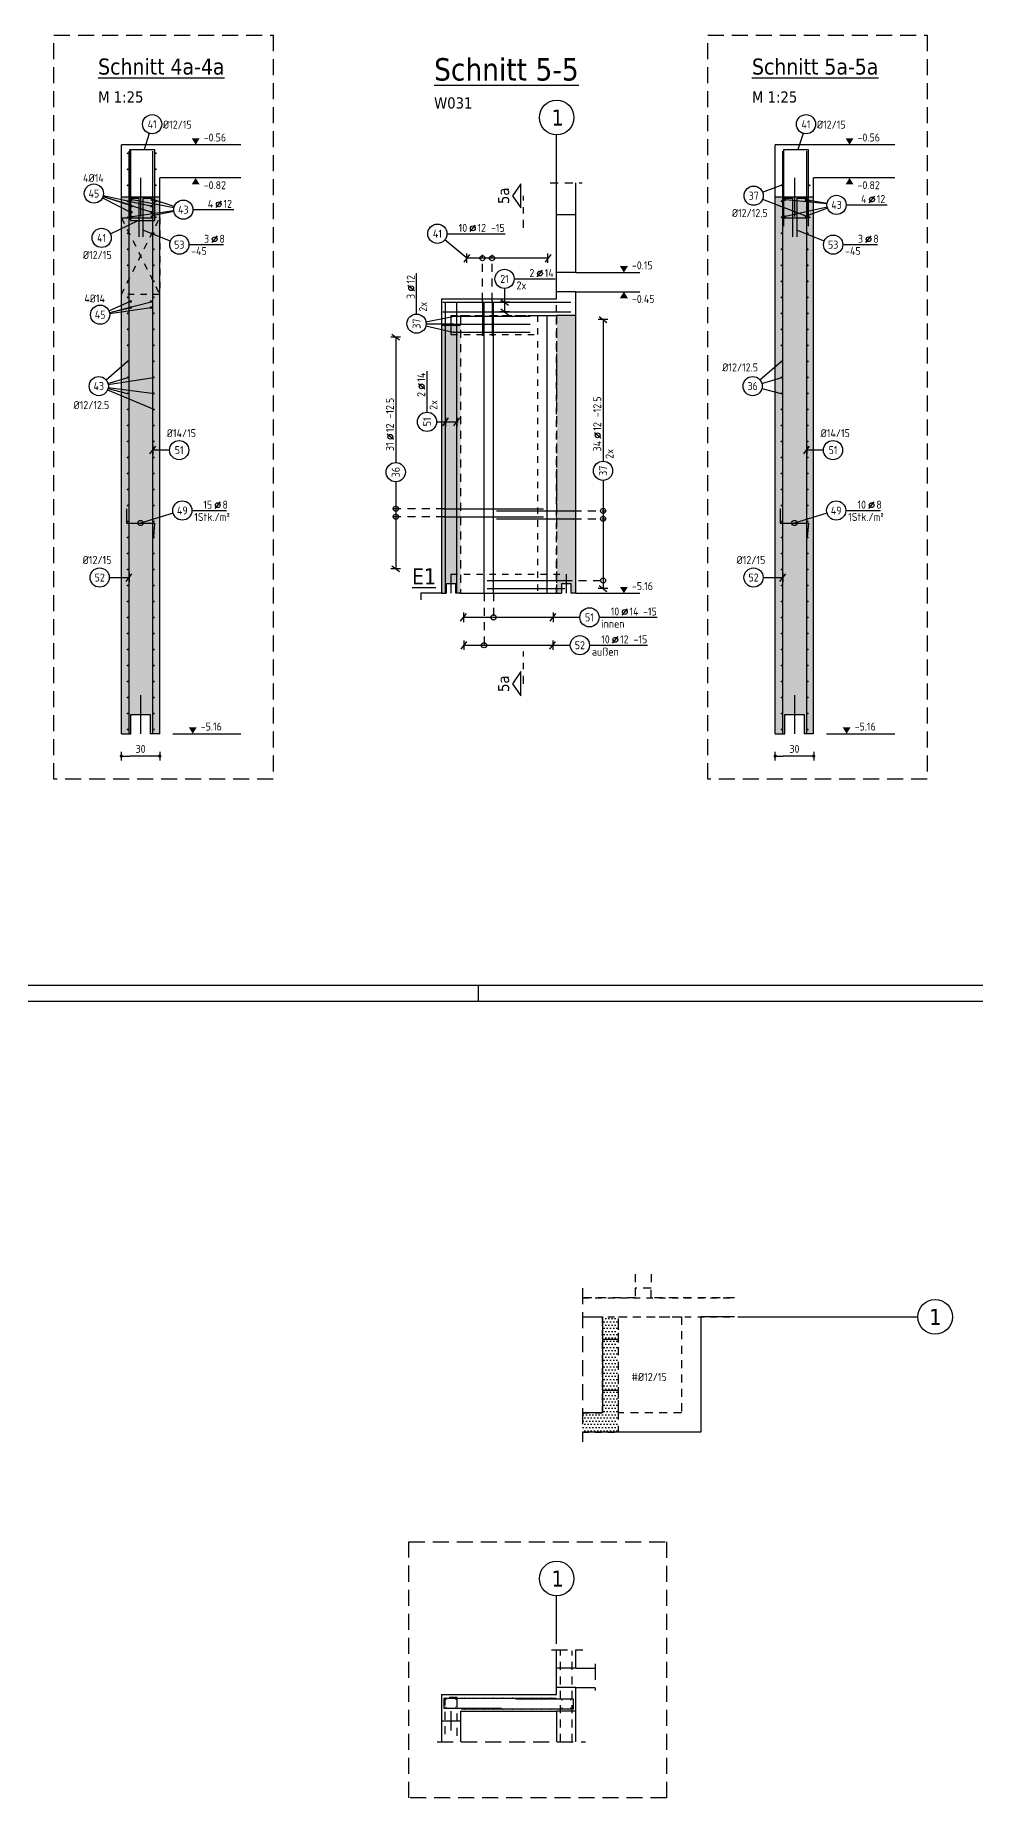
# Model space of a CAD drawing. Extents: x -30 to 112, y -12 to 52.
# Drawn here: x 14.54 to 29.22, y -12.44 to 15.09 of the extents above; entities that cross this region are included whole.
import ezdxf
from ezdxf.enums import TextEntityAlignment as Align

# ---------------------------------------------------------------- set-up
doc = ezdxf.new("R2010")
doc.units = 0
doc.header["$LTSCALE"] = 0.5
for name, pattern in [('AUSGEZOGEN', [1000.01, 1000, 0.01]), ('DASHDOTSMALL', [1.05, 0.5, -0.25, 0.05, -0.25]), ('DOT', [0.175, 0.05, -0.125]), ('GESTRICHELT', [0.75, 0.5, -0.25]), ('HIDDEN', [0.375, 0.25, -0.125]), ('HIDDEN2', [0.187, 0.125, -0.062]), ('HIDDEN4', [0.12, 0.02, -0.1]), ('PUNKT', [0.175, 0.05, -0.125]), ('STRICHLINIE', [0.75, 0.5, -0.25]), ('STRICHPUNKT2', [0.55, 0.25, -0.125, 0.05, -0.125]), ('VERDECKT', [0.375, 0.25, -0.125])]:
    doc.linetypes.add(name, pattern=pattern)
for name, color, linetype in [('ACHSEN', 7, 'Continuous'), ('AFB', 7, 'Continuous'), ('AFU', 7, 'Continuous'), ('BETON', 7, 'Continuous'), ('Brüstung 1.UG', 7, 'Continuous'), ('DETAIL', 7, 'Continuous'), ('DRUEBER', 7, 'Continuous'), ('Fugenband', 7, 'Continuous'), ('grau_mittel', 7, 'Continuous'), ('HILFE', 7, 'Continuous'), ('koten', 7, 'Continuous'), ('MASSE', 7, 'Continuous'), ('OBJEKT', 7, 'Continuous'), ('RAHMEN', 7, 'Continuous'), ('RND', 7, 'Continuous'), ('RND-1', 7, 'Continuous'), ('SCHNITTE', 7, 'Continuous'), ('SFP_Achsen', 7, 'Continuous'), ('TEXT', 7, 'Continuous'), ('VERDECKT', 7, 'Continuous'), ('WBZ', 7, 'Continuous')]:
    doc.layers.add(name, color=color, linetype=linetype)
doc.layers.add('NOPLOT', color=7, linetype='Continuous', plot=False)
doc.styles.add('helv', font='tahoma.ttf')
doc.styles.add('txt', font='isocp.shx')
doc.linetypes.add('AFU_50K', pattern='A,0.15,["/",Standard,S=0.2,R=0,X=-0.01,Y=-0.1],0.07,["/",Standard,S=0.2,R=0,X=-0.01,Y=-0.1],0.15', length=0.37)
doc.linetypes.add('AFU_50L', pattern='A,0.75,["/",Standard,S=0.2,R=0,X=-0.01,Y=-0.1],0.07,["/",Standard,S=0.2,R=0,X=-0.01,Y=-0.1],0.75', length=1.57)
doc.linetypes.add('AFU_50M', pattern='A,0.45,["/",Standard,S=0.2,R=0,X=-0.01,Y=-0.1],0.07,["/",Standard,S=0.2,R=0,X=-0.01,Y=-0.1],0.45', length=0.97)
doc.dimstyles.new('DOT_I', dxfattribs={"dimscale": 0.5, "dimtxt": 0.25, "dimasz": 0.25, "dimexe": 0.1, "dimexo": 0.3, "dimgap": 0.1, "dimtad": 1, "dimdec": 3, "dimzin": 3, "dimtxsty": 'txt', "dimblk": 'DOT', "dimblk1": 'DOT', "dimblk2": 'DOT', "dimsah": 1, "dimcen": 0.1, "dimse1": 1, "dimse2": 1, "dimazin": 0, "dimtfac": 1, "dimtdec": 4, "dimtix": 1, "dimtmove": 2, "dimatfit": 3, "dimfxl": 0, "dimtvp": 1, "dimtolj": 1, "dimtzin": 0, "dimarcsym": 0})

# ---------------------------------------------------------------- blocks, each defined once
blk = doc.blocks.new('okrd_o')
at = {"layer": 'koten', "color": 7, "linetype": 'Continuous'}
blk.add_solid([(-0.125, 0.202), (0.125, 0.202), (0, 0)], dxfattribs=at)
at = {"layer": 'koten', "style": 'txt'}
blk.add_attdef('OKRD', (0.25, 0.1), '', height=0.25, dxfattribs=at)
blk = doc.blocks.new('okrd_u')
at = {"layer": 'koten', "color": 7, "linetype": 'Continuous'}
blk.add_solid([(-0.125, -0.202), (0.125, -0.202), (0, 0)], dxfattribs=at)
at = {"layer": 'koten', "style": 'txt'}
blk.add_attdef('OKRD', (0.25, -0.35), '', height=0.25, dxfattribs=at)
blk = doc.blocks.new('lei_gre')
at = {"layer": 'RND', "color": 7, "linetype": 'Continuous'}
for p, q in [((-0.09, -0.12), (0.09, 0.12)), ((0, 0.15), (0, -0.15))]:
    blk.add_line(p, q, dxfattribs=at)
blk = doc.blocks.new('RND_LEI')
at = {"layer": 'RND', "color": 7, "linetype": 'Continuous'}
blk.add_line((1.022, 0.066), (1.19, 0.27), dxfattribs=at)
for centre, radius in [((0, 0), 0.3), ((1.106, 0.168), 0.075)]:
    blk.add_circle(centre, radius, dxfattribs=at)
at = {"layer": 'RND', "color": 7, "linetype": 'Continuous', "style": 'txt'}
blk.add_attdef('POSL', text='', height=0.25, dxfattribs=at).set_placement((0, 0), align=Align.MIDDLE)
blk.add_attdef('ANZ', text='', height=0.25, dxfattribs=at).set_placement((0.931, 0.057), align=Align.RIGHT)
for tag, p in [('DUM', (1.253, 0.057)), ('ABSTD', (1.674, 0.057)), ('POSTXT', (0.374, -0.327))]:
    blk.add_attdef(tag, p, '', height=0.25, dxfattribs=at)
blk = doc.blocks.new('DOT')
at = {"layer": 'MASSE', "color": 7, "linetype": 'Continuous'}
for p, q in [((0, 0), (-1, 0)), ((0, 0.54), (0, -0.54))]:
    blk.add_line(p, q, dxfattribs=at)
at = {"layer": 'MASSE', "color": 7, "linetype": 'Continuous', "const_width": 0.2}
blk.add_lwpolyline([(-0.1, 0, 1), (0.1, 0, 1)], format="xyb", close=True, dxfattribs=at)
blk = doc.blocks.new('*D65')
at = {"layer": 'Defpoints', "color": 0, "linetype": 'AUSGEZOGEN', "transparency": 16777216}
for p in [(15.881, 3.83), (15.881, 3.83), (16.481, 3.83)]:
    blk.add_point(p, dxfattribs=at)
at = {"layer": 'MASSE', "color": 0, "linetype": 'AUSGEZOGEN', "lineweight": -2, "transparency": 16777216}
blk.add_line((16.356, 3.83), (16.006, 3.83), dxfattribs=at)
at = {"layer": 'MASSE', "color": 0, "linetype": 'AUSGEZOGEN', "lineweight": -2, "transparency": 16777216, "xscale": 0.125, "yscale": 0.125, "zscale": 0.125, "rotation": 180}
blk.add_blockref('DOT', (15.881, 3.83), dxfattribs=at)
at = {"layer": 'MASSE', "color": 0, "linetype": 'AUSGEZOGEN', "lineweight": -2, "transparency": 16777216, "xscale": 0.125, "yscale": 0.125, "zscale": 0.125}
blk.add_blockref('DOT', (16.481, 3.83), dxfattribs=at)
at = {"layer": 'MASSE', "color": 0, "linetype": 'AUSGEZOGEN', "transparency": 16777216, "insert": (16.181, 3.943), "char_height": 0.125, "attachment_point": 5, "style": 'txt'}
blk.add_mtext('\\A1;30', dxfattribs=at)
blk = doc.blocks.new('RND_HIN')
at = {"layer": 'RND', "color": 7, "linetype": 'Continuous'}
blk.add_circle((0, 0), 0.3, dxfattribs=at)
at = {"layer": 'RND', "color": 7, "linetype": 'Continuous', "style": 'txt'}
blk.add_attdef('POSI', text='', height=0.25, dxfattribs=at).set_placement((0, 0), align=Align.MIDDLE)
blk = doc.blocks.new('*D66')
at = {"layer": 'Defpoints', "color": 0, "linetype": 'AUSGEZOGEN', "transparency": 16777216}
for p in [(26.089, 3.83), (26.089, 3.83), (26.689, 3.83)]:
    blk.add_point(p, dxfattribs=at)
at = {"layer": 'MASSE', "color": 0, "linetype": 'AUSGEZOGEN', "lineweight": -2, "transparency": 16777216}
blk.add_line((26.564, 3.83), (26.214, 3.83), dxfattribs=at)
at = {"layer": 'MASSE', "color": 0, "linetype": 'AUSGEZOGEN', "lineweight": -2, "transparency": 16777216, "xscale": 0.125, "yscale": 0.125, "zscale": 0.125, "rotation": 180}
blk.add_blockref('DOT', (26.089, 3.83), dxfattribs=at)
at = {"layer": 'MASSE', "color": 0, "linetype": 'AUSGEZOGEN', "lineweight": -2, "transparency": 16777216, "xscale": 0.125, "yscale": 0.125, "zscale": 0.125}
blk.add_blockref('DOT', (26.689, 3.83), dxfattribs=at)
at = {"layer": 'MASSE', "color": 0, "linetype": 'AUSGEZOGEN', "transparency": 16777216, "insert": (26.389, 3.943), "char_height": 0.125, "attachment_point": 5, "style": 'txt'}
blk.add_mtext('\\A1;30', dxfattribs=at)
blk = doc.blocks.new('A0-38-0')
at = {"layer": 'RAHMEN'}
blk.add_line((0, 0), (156.9, 0), dxfattribs=at)
at = {"layer": 'RAHMEN', "color": 5}
blk.add_line((2, 0.5), (156.4, 0.5), dxfattribs=at)
at = {"layer": 'RAHMEN', "color": 7}
blk.add_line((42.9, 0.5), (42.9, 0), dxfattribs=at)
blk = doc.blocks.new('SCHN-2')
at = {"layer": 'SCHNITTE', "color": 6, "linetype": 'Continuous'}
blk.add_lwpolyline([(0.378, 0.088), (0, 0.34), (-0.378, 0.088)], close=True, dxfattribs=at)
at = {"layer": 'SCHNITTE', "color": 1, "linetype": 'DASHDOTSMALL', "style": 'helv'}
blk.add_attdef('SCHN-2', text='', height=0.35, dxfattribs=at).set_placement((0, 0.45), align=Align.CENTER)

msp = doc.modelspace()

# ---------------------------------------------------------------- hatches: boundary and pattern name
at = {"layer": 'DRUEBER', "linetype": 'AUSGEZOGEN'}
h = msp.add_hatch(dxfattribs=at)
h.set_pattern_fill('DOTS', color=102, scale=0.8, double=1)
h.set_pattern_definition([(0, (-89.65802, 461.24339), (0.025, 0.05), [0, -0.05])])
h.paths.add_polyline_path([(23.07813, -6.42914), (23.07813, -6.72916), (23.64191, -6.72916), (23.64191, -4.92916), (23.39191, -4.92916), (23.39191, -6.42914)])
at = {"layer": 'grau_mittel'}
for points in [[(15.88134, 4.17937), (16.03131, 4.17937), (16.03131, 4.47937), (16.33131, 4.47937), (16.33131, 4.17937), (16.48134, 4.17937), (16.48134, 12.55937), (15.88134, 12.55937)], [(26.08879, 4.17937), (26.23876, 4.17937), (26.23876, 4.47937), (26.53876, 4.47937), (26.53876, 4.17937), (26.68879, 4.17937), (26.68879, 12.55937), (26.08879, 12.55937)], [(20.87674, 6.37266), (20.95176, 6.37266), (20.95176, 6.52266), (21.10176, 6.52266), (21.10176, 6.37266), (21.17676, 6.37266), (21.17676, 10.56266), (20.87674, 10.56266)], [(22.97674, 10.71266), (22.67674, 10.71266), (22.67674, 6.37266), (22.75174, 6.37266), (22.75174, 6.52266), (22.90174, 6.52266), (22.90174, 6.37266), (22.97674, 6.37266)]]:
    msp.add_hatch(color=61, dxfattribs=at).paths.add_polyline_path(points)

# ---------------------------------------------------------------- linework, layer by layer
at = {"layer": 'ACHSEN', "color": 140, "linetype": 'AUSGEZOGEN'}
for p, q in [((22.67674, 12.78266), (22.67674, 13.53266)), ((25.50288, -4.92916), (28.31373, -4.92916)), ((22.67674, -10.03735), (22.67674, -9.28735))]:
    msp.add_line(p, q, dxfattribs=at)
at = {"layer": 'AFB', "color": 1, "linetype": 'AUSGEZOGEN'}
for p, q in [((16.18134, 12.85937), (16.18134, 12.25937)), ((26.38879, 12.85937), (26.38879, 12.25937)), ((21.02674, 10.71266), (21.02674, 10.41266)), ((21.02674, -11.08702), (21.02674, -11.38702))]:
    msp.add_line(p, q, dxfattribs=at)
at = {"layer": 'AFU', "color": 8, "linetype": 'AFU_50M'}
for p, q in [((16.48134, 12.55937), (15.88134, 12.55937)), ((26.68879, 12.55937), (26.08879, 12.55937)), ((20.87674, 10.56266), (21.17674, 10.56266)), ((20.87674, -11.23702), (21.17674, -11.23702))]:
    msp.add_line(p, q, dxfattribs=at)
at = {"layer": 'AFU', "color": 8, "linetype": 'AFU_50K'}
for p, q in [((22.97674, 11.38266), (22.67674, 11.38266)), ((22.97674, 11.08266), (22.67674, 11.08266)), ((22.97674, 10.71266), (22.67674, 10.71266)), ((22.97674, -10.41702), (22.67674, -10.41702)), ((22.97674, -10.71702), (22.67674, -10.71702)), ((22.97674, -11.08702), (22.67674, -11.08702))]:
    msp.add_line(p, q, dxfattribs=at)
at = {"layer": 'AFU', "color": 8, "linetype": 'AFU_50L'}
for p, q in [((22.52674, 6.37266), (22.52674, 10.71266)), ((21.17676, 6.37266), (22.67674, 6.37266))]:
    msp.add_line(p, q, dxfattribs=at)
at = {"layer": 'AFU', "color": 1, "linetype": 'AUSGEZOGEN'}
for p, q in [((21.02676, 6.67266), (21.02676, 6.37266)), ((22.82674, 6.67266), (22.82674, 6.37266)), ((16.18131, 4.77937), (16.18131, 4.17937)), ((26.38876, 4.77937), (26.38876, 4.17937))]:
    msp.add_line(p, q, dxfattribs=at)
at = {"layer": 'AFU', "color": 8, "linetype": 'AUSGEZOGEN'}
for p, q in [((20.87676, 6.37266), (20.95176, 6.37266)), ((21.10176, 6.52266), (20.95176, 6.52266)), ((20.95176, 6.52266), (20.95176, 6.37266)), ((21.10176, 6.37266), (21.10176, 6.52266)), ((21.17676, 6.37266), (21.10176, 6.37266)), ((22.67674, 6.37266), (22.75174, 6.37266)), ((22.90174, 6.52266), (22.75174, 6.52266)), ((22.75174, 6.52266), (22.75174, 6.37266)), ((22.90174, 6.37266), (22.90174, 6.52266)), ((22.97674, 6.37266), (22.90174, 6.37266)), ((16.03131, 4.47937), (16.33131, 4.47937)), ((16.03131, 4.17937), (16.03131, 4.47937)), ((16.33131, 4.47937), (16.33131, 4.17937)), ((26.23876, 4.47937), (26.53876, 4.47937)), ((26.23876, 4.17937), (26.23876, 4.47937)), ((26.53876, 4.47937), (26.53876, 4.17937)), ((15.88131, 4.17937), (16.03131, 4.17937)), ((16.48131, 4.17937), (16.33131, 4.17937)), ((26.08876, 4.17937), (26.23876, 4.17937)), ((26.68876, 4.17937), (26.53876, 4.17937))]:
    msp.add_line(p, q, dxfattribs=at)
at = {"layer": 'BETON', "color": 6, "linetype": 'AUSGEZOGEN'}
for p, q in [((17.74795, 13.37937), (15.88134, 13.37937)), ((15.88134, 4.17937), (15.88134, 13.37937)), ((27.9554, 13.37937), (26.08879, 13.37937)), ((26.08879, 4.17937), (26.08879, 13.37937)), ((17.74795, 12.85937), (16.48134, 12.85937)), ((16.48134, 4.17937), (16.48134, 12.85937)), ((27.9554, 12.85937), (26.68879, 12.85937)), ((26.68879, 4.17937), (26.68879, 12.85937)), ((22.67674, 10.97266), (22.67674, 12.28266)), ((22.97674, 12.28266), (22.67674, 12.28266)), ((22.97674, 11.38266), (22.97674, 12.28266)), ((22.97674, 11.38266), (23.97674, 11.38266)), ((22.97674, 6.37266), (22.97674, 11.08266)), ((22.97674, 11.08266), (23.97674, 11.08266)), ((20.87674, 10.97266), (20.87674, 6.37266)), ((20.87674, 10.97266), (22.67674, 10.97266)), ((20.87674, 6.37266), (20.55674, 6.37266)), ((20.55674, 6.37266), (20.55674, 6.27266)), ((22.97674, 6.37266), (23.97674, 6.37266)), ((23.39189, -5.27916), (23.39189, -6.07916)), ((22.67674, -10.82702), (22.67674, -10.12839)), ((22.97674, -10.41702), (22.97674, -10.12839)), ((22.97674, -10.41702), (23.28035, -10.41702)), ((22.97674, -11.56833), (22.97674, -10.71702)), ((22.97674, -10.71702), (23.28035, -10.71702)), ((20.87674, -10.82702), (20.87674, -11.56833)), ((20.87674, -10.82702), (22.67674, -10.82702)), ((21.17676, -11.08702), (21.17676, -11.56833)), ((21.17676, -11.08702), (22.67674, -11.08702)), ((22.67674, -11.08702), (22.67674, -11.56833))]:
    msp.add_line(p, q, dxfattribs=at)
at = {"layer": 'BETON', "color": 6, "linetype": 'AUSGEZOGEN', "lineweight": -2}
for p, q in [((23.07813, -4.92916), (23.39189, -4.92916)), ((23.39189, -4.92916), (23.39189, -5.27916)), ((25.4541, -4.92916), (24.92689, -4.92916)), ((24.92689, -4.92916), (24.92689, -6.72916)), ((23.39189, -6.07916), (23.39189, -6.42914)), ((23.39189, -6.42914), (23.07813, -6.42914)), ((24.92689, -6.72916), (23.07813, -6.72916))]:
    msp.add_line(p, q, dxfattribs=at)
at = {"layer": 'Brüstung 1.UG', "color": 102, "linetype": 'DOT'}
for p, q in [((23.07813, -4.62916), (25.4541, -4.62916)), ((23.07813, -4.92916), (25.4541, -4.92916))]:
    msp.add_line(p, q, dxfattribs=at)
at = {"layer": 'DETAIL', "color": 102, "linetype": 'STRICHLINIE'}
for points in [[(14.8295, 3.46761), (14.8295, 15.0889), (18.25199, 15.0889), (18.25199, 3.46761)], [(25.03695, 3.46761), (25.03695, 15.0889), (28.45944, 15.0889), (28.45944, 3.46761)], [(20.36865, -12.43958), (20.36865, -8.44025), (24.39081, -8.44025), (24.39081, -12.43958)]]:
    msp.add_lwpolyline(points, close=True, dxfattribs=at)
at = {"layer": 'DRUEBER', "color": 7, "linetype": 'PUNKT'}
msp.add_line((22.67674, 6.37266), (22.67674, 11.47766), dxfattribs=at)
at = {"layer": 'DRUEBER', "color": 102, "linetype": 'PUNKT'}
for p, q in [((23.39189, -6.42914), (23.39189, -4.92916)), ((23.64189, -6.72916), (23.64189, -4.92916)), ((23.07813, -6.42914), (23.39189, -6.42914)), ((23.07813, -6.72916), (23.64189, -6.72916))]:
    msp.add_line(p, q, dxfattribs=at)
at = {"layer": 'Fugenband', "color": 102, "linetype": 'HIDDEN4'}
for p, q in [((21.02674, 10.71266), (22.67674, 10.71266)), ((22.37674, 10.71266), (22.37674, 6.37266)), ((22.67674, 10.71266), (22.67674, 6.37266)), ((21.02674, 10.41266), (22.37674, 10.41266)), ((21.02676, 6.67266), (22.82674, 6.67266))]:
    msp.add_line(p, q, dxfattribs=at)
at = {"layer": 'HILFE', "color": 102, "linetype": 'HIDDEN'}
msp.add_line((22.57674, 12.78266), (23.07674, 12.78266), dxfattribs=at)
at = {"layer": 'HILFE', "color": 102, "linetype": 'AUSGEZOGEN'}
for p, q in [((16.68266, 4.17937), (17.74795, 4.17937)), ((26.89011, 4.17937), (27.9554, 4.17937))]:
    msp.add_line(p, q, dxfattribs=at)
at = {"layer": 'HILFE', "color": 102, "linetype": 'GESTRICHELT'}
for p, q in [((23.07813, -4.48151), (23.07813, -6.87942)), ((22.59818, -10.12839), (23.0856, -10.12839)), ((23.28035, -10.34972), (23.28035, -10.76538)), ((20.81057, -11.56833), (23.12457, -11.56833))]:
    msp.add_line(p, q, dxfattribs=at)
at = {"layer": 'NOPLOT', "color": 191, "linetype": 'Continuous', "lineweight": -2}
for p, q in [((23.39189, -5.27916), (23.64189, -5.27916)), ((23.64189, -6.07916), (23.39189, -6.07916))]:
    msp.add_line(p, q, dxfattribs=at)
at = {"layer": 'OBJEKT', "color": 7, "linetype": 'AUSGEZOGEN'}
for p, q in [((22.67674, 12.28266), (22.67674, 12.78266)), ((22.97674, 12.28266), (22.97674, 12.78266))]:
    msp.add_line(p, q, dxfattribs=at)
at = {"layer": 'RND', "color": 102, "linetype": 'AUSGEZOGEN'}
for p, q in [((16.31577, 13.5562), (16.23579, 13.30672)), ((26.52322, 13.5562), (26.44323, 13.30672)), ((25.89215, 12.63603), (26.17967, 12.7452)), ((15.58661, 12.54877), (16.04617, 12.3173)), ((15.5954, 12.57018), (16.34185, 12.32933)), ((15.59593, 12.57188), (16.03814, 12.43497)), ((15.59928, 12.58464), (16.36192, 12.42026)), ((16.70132, 12.39313), (16.04994, 12.51889)), ((16.70611, 12.41156), (16.37271, 12.52122)), ((25.8917, 12.52838), (26.61924, 12.2452)), ((26.89991, 12.40624), (26.25027, 12.25957)), ((26.89693, 12.45379), (26.25271, 12.51639)), ((26.89805, 12.46254), (26.55504, 12.51639)), ((15.70957, 11.98784), (16.14551, 12.19332)), ((16.70005, 12.34387), (16.0476, 12.2524)), ((16.70159, 12.33492), (16.36336, 12.26642)), ((26.90536, 12.38774), (26.55504, 12.25957)), ((16.6462, 11.87361), (16.21872, 12.04203)), ((26.85364, 11.87361), (26.42617, 12.04203)), ((21.86309, 11.13332), (21.86309, 10.75444)), ((15.68673, 10.7852), (16.02241, 10.9351)), ((15.69524, 10.76062), (16.34639, 10.92438)), ((15.69601, 10.7574), (16.03314, 10.83432)), ((15.69835, 10.7446), (16.34639, 10.83432)), ((20.63566, 10.55019), (21.05858, 10.45157)), ((20.63677, 10.61318), (21.05621, 10.69562)), ((20.63958, 10.58303), (21.07043, 10.57952)), ((15.64192, 9.70717), (15.97223, 9.9952)), ((25.84937, 9.70717), (26.17967, 9.9952)), ((15.67259, 9.65152), (15.98623, 9.7452)), ((15.67698, 9.63228), (16.3828, 9.7452)), ((25.88004, 9.65152), (26.19367, 9.7452)), ((15.66723, 9.55066), (16.3968, 9.2452)), ((15.67419, 9.57142), (15.97223, 9.4952)), ((15.6776, 9.58916), (16.3968, 9.4952)), ((25.88164, 9.57142), (26.17967, 9.4952)), ((20.803, 9.05088), (21.13672, 9.05088)), ((16.63372, 8.60937), (16.37287, 8.60937)), ((26.84117, 8.60937), (26.58032, 8.60937)), ((16.68937, 7.6229), (16.17989, 7.47069)), ((26.89682, 7.6229), (26.38734, 7.47069)), ((15.69315, 6.61922), (16.00059, 6.61922)), ((25.9006, 6.61922), (26.20804, 6.61922))]:
    msp.add_line(p, q, dxfattribs=at)
at = {"layer": 'RND', "color": 7, "linetype": 'AUSGEZOGEN'}
for p, q in [((27.19623, 12.43928), (27.83623, 12.43928)), ((16.9986, 12.36469), (17.6386, 12.36469)), ((21.27247, 11.60699), (20.92977, 11.89271)), ((20.96456, 11.98876), (21.87081, 11.98876)), ((16.93575, 11.81863), (17.47575, 11.81863)), ((22.54059, 11.60699), (21.27247, 11.60699)), ((27.1432, 11.81863), (27.6832, 11.81863)), ((20.48958, 10.73425), (20.48958, 11.37425)), ((22.01309, 11.28332), (22.65309, 11.28332)), ((23.40078, 10.64945), (23.40078, 8.43657)), ((20.16447, 10.37486), (20.16447, 8.41488)), ((20.653, 9.20088), (20.653, 9.84088)), ((20.16447, 8.11488), (20.16447, 6.75603)), ((23.40078, 8.13657), (23.40078, 6.4475)), ((16.98309, 7.66584), (17.52309, 7.66584)), ((27.19054, 7.66584), (27.73054, 7.66584)), ((21.22274, 5.9974), (22.61991, 5.9974)), ((22.61991, 5.9974), (23.03816, 5.9974)), ((23.33816, 5.9974), (24.24441, 5.9974)), ((21.22933, 5.56222), (22.61494, 5.56222)), ((22.61494, 5.56222), (22.88956, 5.56222)), ((23.18956, 5.56222), (24.09581, 5.56222))]:
    msp.add_line(p, q, dxfattribs=at)
at = {"layer": 'RND', "color": 102, "linetype": 'VERDECKT'}
for p, q in [((21.5176, 10.94204), (21.5176, 11.65699)), ((21.6676, 10.94204), (21.6676, 11.65699)), ((20.92171, 7.69393), (20.11447, 7.69393)), ((20.92171, 7.56893), (20.11447, 7.56893)), ((22.93691, 7.66057), (23.45078, 7.66057)), ((22.93691, 7.53557), (23.45078, 7.53557)), ((21.5425, 6.37266), (21.5425, 5.51222)), ((21.6925, 6.37266), (21.6925, 5.9474)), ((22.79422, 6.5725), (23.45078, 6.5725))]:
    msp.add_line(p, q, dxfattribs=at)
at = {"layer": 'RND', "color": 7, "linetype": 'AUSGEZOGEN'}
for points, const_width in [([(15.97223, 13.2452, 1), (15.98623, 13.2452, 1)], 0.014), ([(16.41179, 13.2452, 1), (16.42579, 13.2452, 1)], 0.014), ([(15.97223, 12.9952, 1), (15.98623, 12.9952, 1)], 0.014), ([(16.41179, 12.9952, 1), (16.42579, 12.9952, 1)], 0.014), ([(15.97223, 12.7452, 1), (15.98623, 12.7452, 1)], 0.014), ([(16.41179, 12.7452, 1), (16.42579, 12.7452, 1)], 0.014), ([(26.17967, 12.7452, 1), (26.19367, 12.7452, 1)], 0.014), ([(26.61924, 12.7452, 1), (26.63324, 12.7452, 1)], 0.014), ([(15.97223, 12.4952, 1), (15.98623, 12.4952, 1)], 0.014), ([(16.02927, 12.42019, 1), (16.04927, 12.42019, 1)], 0.02), ([(16.02926, 12.51639, 1), (16.04526, 12.51639, 1)], 0.016), ([(16.33953, 12.42019, 1), (16.35953, 12.42019, 1)], 0.02), ([(16.34759, 12.51639, 1), (16.36359, 12.51639, 1)], 0.016), ([(16.41179, 12.4952, 1), (16.42579, 12.4952, 1)], 0.014), ([(26.17967, 12.4952, 1), (26.19367, 12.4952, 1)], 0.014), ([(26.23671, 12.51639, 1), (26.25271, 12.51639, 1)], 0.016), ([(26.55504, 12.51639, 1), (26.57104, 12.51639, 1)], 0.016), ([(26.61924, 12.4952, 1), (26.63324, 12.4952, 1)], 0.014), ([(15.97223, 12.2452, 1), (15.98623, 12.2452, 1)], 0.014), ([(16.02682, 12.25957, 1), (16.04282, 12.25957, 1)], 0.016), ([(16.02927, 12.32503, 1), (16.04927, 12.32503, 1)], 0.02), ([(16.33953, 12.32503, 1), (16.35953, 12.32503, 1)], 0.02), ([(16.34759, 12.25957, 1), (16.36359, 12.25957, 1)], 0.016), ([(16.41179, 12.2452, 1), (16.42579, 12.2452, 1)], 0.014), ([(26.17967, 12.2452, 1), (26.19367, 12.2452, 1)], 0.014), ([(26.23427, 12.25957, 1), (26.25027, 12.25957, 1)], 0.016), ([(26.55504, 12.25957, 1), (26.57104, 12.25957, 1)], 0.016), ([(26.61924, 12.2452, 1), (26.63324, 12.2452, 1)], 0.014), ([(15.97223, 11.9952, 1), (15.98623, 11.9952, 1)], 0.014), ([(16.3828, 11.9952, 1), (16.3968, 11.9952, 1)], 0.014), ([(26.17967, 11.9952, 1), (26.19367, 11.9952, 1)], 0.014), ([(26.59025, 11.9952, 1), (26.60425, 11.9952, 1)], 0.014), ([(15.97223, 11.7452, 1), (15.98623, 11.7452, 1)], 0.014), ([(16.3828, 11.7452, 1), (16.3968, 11.7452, 1)], 0.014), ([(26.17967, 11.7452, 1), (26.19367, 11.7452, 1)], 0.014), ([(26.59025, 11.7452, 1), (26.60425, 11.7452, 1)], 0.014), ([(15.97223, 11.4952, 1), (15.98623, 11.4952, 1)], 0.014), ([(16.3828, 11.4952, 1), (16.3968, 11.4952, 1)], 0.014), ([(26.17967, 11.4952, 1), (26.19367, 11.4952, 1)], 0.014), ([(26.59025, 11.4952, 1), (26.60425, 11.4952, 1)], 0.014), ([(15.97223, 11.2452, 1), (15.98623, 11.2452, 1)], 0.014), ([(16.3828, 11.2452, 1), (16.3968, 11.2452, 1)], 0.014), ([(26.17967, 11.2452, 1), (26.19367, 11.2452, 1)], 0.014), ([(26.59025, 11.2452, 1), (26.60425, 11.2452, 1)], 0.014), ([(15.97223, 10.9952, 1), (15.98623, 10.9952, 1)], 0.014), ([(15.97223, 10.7452, 1), (15.98623, 10.7452, 1)], 0.014), ([(16.01773, 10.93068, 1), (16.03773, 10.93068, 1)], 0.02), ([(16.01773, 10.83552, 1), (16.03773, 10.83552, 1)], 0.02), ([(16.33337, 10.93068, 1), (16.35337, 10.93068, 1)], 0.02), ([(16.33337, 10.83552, 1), (16.35337, 10.83552, 1)], 0.02), ([(16.3828, 10.9952, 1), (16.3968, 10.9952, 1)], 0.014), ([(16.3828, 10.7452, 1), (16.3968, 10.7452, 1)], 0.014), ([(21.51135, 10.94204, 1), (21.52385, 10.94204, 1)], 0.0125), ([(21.66135, 10.94204, 1), (21.67385, 10.94204, 1)], 0.0125), ([(26.17967, 10.9952, 1), (26.19367, 10.9952, 1)], 0.014), ([(26.17967, 10.7452, 1), (26.19367, 10.7452, 1)], 0.014), ([(26.59025, 10.9952, 1), (26.60425, 10.9952, 1)], 0.014), ([(26.59025, 10.7452, 1), (26.60425, 10.7452, 1)], 0.014), ([(15.97223, 10.4952, 1), (15.98623, 10.4952, 1)], 0.014), ([(16.3828, 10.4952, 1), (16.3968, 10.4952, 1)], 0.014), ([(21.05744, 10.7, 1), (21.06994, 10.7, 1)], 0.0125), ([(21.05744, 10.575, 1), (21.06994, 10.575, 1)], 0.0125), ([(21.05744, 10.45, 1), (21.06994, 10.45, 1)], 0.0125), ([(26.17967, 10.4952, 1), (26.19367, 10.4952, 1)], 0.014), ([(26.59025, 10.4952, 1), (26.60425, 10.4952, 1)], 0.014), ([(15.97223, 10.2452, 1), (15.98623, 10.2452, 1)], 0.014), ([(16.3828, 10.2452, 1), (16.3968, 10.2452, 1)], 0.014), ([(26.17967, 10.2452, 1), (26.19367, 10.2452, 1)], 0.014), ([(26.59025, 10.2452, 1), (26.60425, 10.2452, 1)], 0.014), ([(15.97223, 9.9952, 1), (15.98623, 9.9952, 1)], 0.014), ([(16.3828, 9.9952, 1), (16.3968, 9.9952, 1)], 0.014), ([(26.17967, 9.9952, 1), (26.19367, 9.9952, 1)], 0.014), ([(26.59025, 9.9952, 1), (26.60425, 9.9952, 1)], 0.014), ([(15.97223, 9.7452, 1), (15.98623, 9.7452, 1)], 0.014), ([(16.3828, 9.7452, 1), (16.3968, 9.7452, 1)], 0.014), ([(26.17967, 9.7452, 1), (26.19367, 9.7452, 1)], 0.014), ([(26.59025, 9.7452, 1), (26.60425, 9.7452, 1)], 0.014), ([(15.97223, 9.4952, 1), (15.98623, 9.4952, 1)], 0.014), ([(16.3828, 9.4952, 1), (16.3968, 9.4952, 1)], 0.014), ([(26.17967, 9.4952, 1), (26.19367, 9.4952, 1)], 0.014), ([(26.59025, 9.4952, 1), (26.60425, 9.4952, 1)], 0.014), ([(15.97223, 9.2452, 1), (15.98623, 9.2452, 1)], 0.014), ([(16.3828, 9.2452, 1), (16.3968, 9.2452, 1)], 0.014), ([(26.17967, 9.2452, 1), (26.19367, 9.2452, 1)], 0.014), ([(26.59025, 9.2452, 1), (26.60425, 9.2452, 1)], 0.014), ([(15.97223, 8.9952, 1), (15.98623, 8.9952, 1)], 0.014), ([(16.3828, 8.9952, 1), (16.3968, 8.9952, 1)], 0.014), ([(26.17967, 8.9952, 1), (26.19367, 8.9952, 1)], 0.014), ([(26.59025, 8.9952, 1), (26.60425, 8.9952, 1)], 0.014), ([(15.97223, 8.7452, 1), (15.98623, 8.7452, 1)], 0.014), ([(16.3828, 8.7452, 1), (16.3968, 8.7452, 1)], 0.014), ([(26.17967, 8.7452, 1), (26.19367, 8.7452, 1)], 0.014), ([(26.59025, 8.7452, 1), (26.60425, 8.7452, 1)], 0.014), ([(15.97223, 8.4952, 1), (15.98623, 8.4952, 1)], 0.014), ([(15.97223, 8.2452, 1), (15.98623, 8.2452, 1)], 0.014), ([(16.3828, 8.4952, 1), (16.3968, 8.4952, 1)], 0.014), ([(16.3828, 8.2452, 1), (16.3968, 8.2452, 1)], 0.014), ([(26.17967, 8.4952, 1), (26.19367, 8.4952, 1)], 0.014), ([(26.17967, 8.2452, 1), (26.19367, 8.2452, 1)], 0.014), ([(26.59025, 8.4952, 1), (26.60425, 8.4952, 1)], 0.014), ([(26.59025, 8.2452, 1), (26.60425, 8.2452, 1)], 0.014), ([(15.97223, 7.9952, 1), (15.98623, 7.9952, 1)], 0.014), ([(16.3828, 7.9952, 1), (16.3968, 7.9952, 1)], 0.014), ([(26.17967, 7.9952, 1), (26.19367, 7.9952, 1)], 0.014), ([(26.59025, 7.9952, 1), (26.60425, 7.9952, 1)], 0.014), ([(15.97223, 7.7452, 1), (15.98623, 7.7452, 1)], 0.014), ([(16.3828, 7.7452, 1), (16.3968, 7.7452, 1)], 0.014), ([(26.17967, 7.7452, 1), (26.19367, 7.7452, 1)], 0.014), ([(26.59025, 7.7452, 1), (26.60425, 7.7452, 1)], 0.014), ([(15.97223, 7.4952, 1), (15.98623, 7.4952, 1)], 0.014), ([(16.3828, 7.4952, 1), (16.3968, 7.4952, 1)], 0.014), ([(20.91546, 7.69393, 1), (20.92796, 7.69393, 1)], 0.0125), ([(20.91546, 7.56893, 1), (20.92796, 7.56893, 1)], 0.0125), ([(22.93066, 7.66057, 1), (22.94316, 7.66057, 1)], 0.0125), ([(22.93066, 7.53557, 1), (22.94316, 7.53557, 1)], 0.0125), ([(26.17967, 7.4952, 1), (26.19367, 7.4952, 1)], 0.014), ([(26.59025, 7.4952, 1), (26.60425, 7.4952, 1)], 0.014), ([(15.97223, 7.2452, 1), (15.98623, 7.2452, 1)], 0.014), ([(16.3828, 7.2452, 1), (16.3968, 7.2452, 1)], 0.014), ([(26.17967, 7.2452, 1), (26.19367, 7.2452, 1)], 0.014), ([(26.59025, 7.2452, 1), (26.60425, 7.2452, 1)], 0.014), ([(15.97223, 6.9952, 1), (15.98623, 6.9952, 1)], 0.014), ([(16.3828, 6.9952, 1), (16.3968, 6.9952, 1)], 0.014), ([(26.17967, 6.9952, 1), (26.19367, 6.9952, 1)], 0.014), ([(26.59025, 6.9952, 1), (26.60425, 6.9952, 1)], 0.014), ([(15.97223, 6.7452, 1), (15.98623, 6.7452, 1)], 0.014), ([(16.3828, 6.7452, 1), (16.3968, 6.7452, 1)], 0.014), ([(26.17967, 6.7452, 1), (26.19367, 6.7452, 1)], 0.014), ([(26.59025, 6.7452, 1), (26.60425, 6.7452, 1)], 0.014), ([(15.97223, 6.4952, 1), (15.98623, 6.4952, 1)], 0.014), ([(16.3828, 6.4952, 1), (16.3968, 6.4952, 1)], 0.014), ([(22.78797, 6.5725, 1), (22.80047, 6.5725, 1)], 0.0125), ([(22.78797, 6.4475, 1), (22.80047, 6.4475, 1)], 0.0125), ([(26.17967, 6.4952, 1), (26.19367, 6.4952, 1)], 0.014), ([(26.59025, 6.4952, 1), (26.60425, 6.4952, 1)], 0.014), ([(15.97223, 6.2452, 1), (15.98623, 6.2452, 1)], 0.014), ([(16.3828, 6.2452, 1), (16.3968, 6.2452, 1)], 0.014), ([(26.17967, 6.2452, 1), (26.19367, 6.2452, 1)], 0.014), ([(26.59025, 6.2452, 1), (26.60425, 6.2452, 1)], 0.014), ([(15.97223, 5.9952, 1), (15.98623, 5.9952, 1)], 0.014), ([(16.3828, 5.9952, 1), (16.3968, 5.9952, 1)], 0.014), ([(26.17967, 5.9952, 1), (26.19367, 5.9952, 1)], 0.014), ([(26.59025, 5.9952, 1), (26.60425, 5.9952, 1)], 0.014), ([(15.97223, 5.7452, 1), (15.98623, 5.7452, 1)], 0.014), ([(15.97223, 5.4952, 1), (15.98623, 5.4952, 1)], 0.014), ([(16.3828, 5.7452, 1), (16.3968, 5.7452, 1)], 0.014), ([(16.3828, 5.4952, 1), (16.3968, 5.4952, 1)], 0.014), ([(26.17967, 5.7452, 1), (26.19367, 5.7452, 1)], 0.014), ([(26.17967, 5.4952, 1), (26.19367, 5.4952, 1)], 0.014), ([(26.59025, 5.7452, 1), (26.60425, 5.7452, 1)], 0.014), ([(26.59025, 5.4952, 1), (26.60425, 5.4952, 1)], 0.014), ([(15.97223, 5.2452, 1), (15.98623, 5.2452, 1)], 0.014), ([(16.3828, 5.2452, 1), (16.3968, 5.2452, 1)], 0.014), ([(26.17967, 5.2452, 1), (26.19367, 5.2452, 1)], 0.014), ([(26.59025, 5.2452, 1), (26.60425, 5.2452, 1)], 0.014), ([(15.97223, 4.9952, 1), (15.98623, 4.9952, 1)], 0.014), ([(16.3828, 4.9952, 1), (16.3968, 4.9952, 1)], 0.014), ([(26.17967, 4.9952, 1), (26.19367, 4.9952, 1)], 0.014), ([(26.59025, 4.9952, 1), (26.60425, 4.9952, 1)], 0.014), ([(15.97223, 4.7452, 1), (15.98623, 4.7452, 1)], 0.014), ([(16.3828, 4.7452, 1), (16.3968, 4.7452, 1)], 0.014), ([(26.17967, 4.7452, 1), (26.19367, 4.7452, 1)], 0.014), ([(26.59025, 4.7452, 1), (26.60425, 4.7452, 1)], 0.014), ([(15.97223, 4.4952, 1), (15.98623, 4.4952, 1)], 0.014), ([(16.3828, 4.4952, 1), (16.3968, 4.4952, 1)], 0.014), ([(26.17967, 4.4952, 1), (26.19367, 4.4952, 1)], 0.014), ([(26.59025, 4.4952, 1), (26.60425, 4.4952, 1)], 0.014), ([(15.97223, 4.2452, 1), (15.98623, 4.2452, 1)], 0.014), ([(16.3828, 4.2452, 1), (16.3968, 4.2452, 1)], 0.014), ([(26.17967, 4.2452, 1), (26.19367, 4.2452, 1)], 0.014), ([(26.59025, 4.2452, 1), (26.60425, 4.2452, 1)], 0.014), ([(20.94389, -10.90229, 1), (20.95389, -10.90229, 1)], 0.01), ([(21.09742, -10.90229, 1), (21.10742, -10.90229, 1)], 0.01), ([(21.23289, -10.87687, 1), (21.23989, -10.87687, 1)], 0.007), ([(21.38289, -10.87687, 1), (21.38989, -10.87687, 1)], 0.007), ([(21.53289, -10.87687, 1), (21.53989, -10.87687, 1)], 0.007), ([(21.68289, -10.87687, 1), (21.68989, -10.87687, 1)], 0.007), ([(21.83289, -10.87687, 1), (21.83989, -10.87687, 1)], 0.007), ([(21.98289, -10.87687, 1), (21.98989, -10.87687, 1)], 0.007), ([(22.13289, -10.87687, 1), (22.13989, -10.87687, 1)], 0.007), ([(22.28289, -10.87687, 1), (22.28989, -10.87687, 1)], 0.007), ([(22.43289, -10.87687, 1), (22.43989, -10.87687, 1)], 0.007), ([(22.58289, -10.87687, 1), (22.58989, -10.87687, 1)], 0.007), ([(22.75417, -10.91429, 1), (22.76417, -10.91429, 1)], 0.01), ([(22.89319, -10.91429, 1), (22.90319, -10.91429, 1)], 0.01), ([(20.94389, -11.02583, 1), (20.95389, -11.02583, 1)], 0.01), ([(21.09742, -11.02583, 1), (21.10742, -11.02583, 1)], 0.01), ([(21.23289, -11.06209, 1), (21.23989, -11.06209, 1)], 0.007), ([(21.38289, -11.06209, 1), (21.38989, -11.06209, 1)], 0.007), ([(21.53289, -11.06209, 1), (21.53989, -11.06209, 1)], 0.007), ([(21.68289, -11.06209, 1), (21.68989, -11.06209, 1)], 0.007), ([(21.83289, -11.06209, 1), (21.83989, -11.06209, 1)], 0.007), ([(21.98289, -11.06209, 1), (21.98989, -11.06209, 1)], 0.007), ([(22.13289, -11.06209, 1), (22.13989, -11.06209, 1)], 0.007), ([(22.28289, -11.06209, 1), (22.28989, -11.06209, 1)], 0.007), ([(22.43289, -11.06209, 1), (22.43989, -11.06209, 1)], 0.007), ([(22.58289, -11.06209, 1), (22.58989, -11.06209, 1)], 0.007), ([(22.75417, -11.03783, 1), (22.76417, -11.03783, 1)], 0.01), ([(22.89319, -11.03783, 1), (22.90319, -11.03783, 1)], 0.01)]:
    msp.add_lwpolyline(points, format="xyb", close=True, dxfattribs=dict(at, const_width=const_width))
at = {"layer": 'RND', "color": 1, "linetype": 'AUSGEZOGEN'}
for points in [[(16.00059, 4.17937), (16.00059, 13.27937)], [(16.37287, 4.17937), (16.37287, 13.27937)], [(26.20804, 4.17937), (26.20804, 13.27937)], [(26.22359, 12.10672), (26.22359, 13.30672), (26.60359, 13.30672), (26.60359, 12.10672)], [(26.58032, 4.17937), (26.58032, 13.27937)], [(20.89949, 10.91768), (22.89949, 10.91768)], [(20.89949, 10.76828), (22.89949, 10.76828)], [(20.94286, 6.37266), (20.94286, 10.92266)], [(21.11768, 6.37266), (21.11768, 10.92266)], [(21.5176, 10.94204), (21.5176, 10.39204)], [(21.5425, 6.37266), (21.5425, 10.92266)], [(21.6676, 10.94204), (21.6676, 10.39204)], [(21.6925, 6.37266), (21.6925, 10.92266)], [(21.06369, 10.7), (22.26369, 10.7)], [(21.06369, 10.575), (22.26369, 10.575)], [(21.06369, 10.45), (22.26369, 10.45)], [(20.92171, 7.69393), (22.47171, 7.69393)], [(20.92171, 7.56893), (22.47171, 7.56893)], [(21.73691, 7.66057), (22.93691, 7.66057)], [(21.73691, 7.53557), (22.93691, 7.53557)], [(21.59422, 6.5725), (22.79422, 6.5725)], [(21.59422, 6.4475), (22.79422, 6.4475)], [(22.66674, -10.88987), (20.91674, -10.88987), (20.91674, -11.03987), (21.81674, -11.03987)], [(21.18779, -11.05108), (22.93779, -11.05108), (22.93779, -10.90108), (22.03779, -10.90108)]]:
    msp.add_lwpolyline(points, dxfattribs=at)
at = {"layer": 'RND', "color": 7, "linetype": 'AUSGEZOGEN'}
for points in [[(16.01614, 12.20672), (16.01614, 13.30672), (16.39614, 13.30672), (16.39614, 12.20672)], [(16.02432, 13.29332), (16.02432, 12.19332), (16.40432, 12.19332), (16.40432, 13.29332)], [(16.15872, 11.9378), (16.15872, 12.5378), (15.99872, 12.5378), (15.99872, 12.2378), (16.37872, 12.2378), (16.37872, 12.5378), (16.21872, 12.5378), (16.21872, 11.9378)], [(26.36617, 11.9378), (26.36617, 12.5378), (26.20617, 12.5378), (26.20617, 12.2378), (26.58617, 12.2378), (26.58617, 12.5378), (26.42617, 12.5378), (26.42617, 11.9378)]]:
    msp.add_lwpolyline(points, dxfattribs=at)
at = {"layer": 'RND', "color": 7, "linetype": 'HIDDEN'}
for points in [[(22.73916, -11.56833), (22.73916, -10.14627)], [(22.91978, -11.56833), (22.91978, -10.14627)], [(21.12174, -11.47317), (21.12174, -10.87317), (20.93174, -10.87317), (20.93174, -11.47317)]]:
    msp.add_lwpolyline(points, dxfattribs=at)
at = {"layer": 'RND', "color": 7, "linetype": 'AUSGEZOGEN'}
for centre in [(21.5176, 11.60699), (21.6676, 11.60699), (20.16447, 7.69393), (16.17989, 7.47069), (20.16447, 7.56893), (23.40078, 7.66057), (23.40078, 7.53557), (26.38734, 7.47069), (23.40078, 6.5725), (21.6925, 5.9974), (21.5425, 5.56222)]:
    msp.add_circle(centre, 0.04, dxfattribs=at)
at = {"layer": 'RND-1', "color": 1, "linetype": 'AUSGEZOGEN'}
for points in [[(15.95989, 7.69069), (15.95989, 7.47069), (16.39989, 7.47069), (16.38072, 7.25153)], [(26.16734, 7.69069), (26.16734, 7.47069), (26.60734, 7.47069), (26.58817, 7.25153)]]:
    msp.add_lwpolyline(points, dxfattribs=at)
at = {"layer": 'SCHNITTE', "color": 6, "linetype": 'STRICHPUNKT2'}
for p, q in [((22.15982, 12.08079), (22.15982, 12.58079)), ((22.15982, 4.96115), (22.15982, 5.46115))]:
    msp.add_line(p, q, dxfattribs=at)
at = {"layer": 'SFP_Achsen', "color": 7, "linetype": 'AUSGEZOGEN'}
for centre in [(22.67674, 13.80314), (28.58421, -4.92916), (22.67674, -9.01687)]:
    msp.add_circle(centre, 0.27048, dxfattribs=at)
at = {"layer": 'VERDECKT', "color": 7, "linetype": 'VERDECKT'}
for p, q in [((21.17676, 10.71266), (21.17676, 6.37266)), ((21.17676, 10.71266), (22.67674, 10.71266)), ((23.90189, -4.26097), (23.90189, -4.47916)), ((24.15189, -4.26097), (24.15189, -4.47916))]:
    msp.add_line(p, q, dxfattribs=at)
at = {"layer": 'VERDECKT', "color": 7, "linetype": 'HIDDEN'}
msp.add_line((22.67674, 10.71266), (22.67674, 6.37266), dxfattribs=at)
at = {"layer": 'VERDECKT', "color": 7, "linetype": 'VERDECKT', "lineweight": -2}
for p, q in [((23.90189, -4.62916), (23.07813, -4.62916)), ((24.15189, -4.47916), (23.90189, -4.47916)), ((23.90189, -4.47916), (23.90189, -4.62916)), ((24.15189, -4.62916), (24.15189, -4.47916)), ((25.4541, -4.62916), (24.15189, -4.62916)), ((23.64189, -6.42916), (23.64189, -4.92916)), ((23.64189, -4.92916), (24.62689, -4.92916)), ((24.62689, -4.92916), (24.62689, -6.42916)), ((24.62689, -6.42916), (23.64189, -6.42916))]:
    msp.add_line(p, q, dxfattribs=at)
at = {"layer": 'WBZ', "color": 102, "linetype": 'HIDDEN2'}
for p, q in [((15.88134, 12.23937), (16.48134, 11.03937)), ((15.88134, 11.03937), (16.48134, 12.23937))]:
    msp.add_line(p, q, dxfattribs=at)
msp.add_lwpolyline([(16.48134, 11.03937), (15.88134, 11.03937), (15.88134, 12.23937), (16.48134, 12.23937)], close=True, dxfattribs=at)

# ---------------------------------------------------------------- block references
at = {"layer": 'koten', "color": 102, "linetype": 'AUSGEZOGEN', "xscale": 0.5, "yscale": 0.5, "zscale": 0.5}
for name, p, values in [('okrd_o', (17.0416, 13.37937), {'OKRD': '-0.56'}), ('okrd_o', (27.24905, 13.37937), {'OKRD': '-0.56'}), ('okrd_u', (17.0416, 12.85937), {'OKRD': '-0.82'}), ('okrd_u', (27.24905, 12.85937), {'OKRD': '-0.82'})]:
    msp.add_blockref(name, p, dxfattribs=at).add_auto_attribs(values)
at = {"layer": 'koten', "color": 7, "linetype": 'AUSGEZOGEN'}
ref = msp.add_blockref('okrd_o', (23.72641, 11.38266), dxfattribs=dict(at, xscale=0.5, yscale=0.5, zscale=0.5))
ref.add_attrib('OKRD', '-0.15', (23.85141, 11.43266), dxfattribs={"layer": '0', "color": 0, "linetype": 'ByBlock', "height": 0.125, "style": 'txt'})
ref = msp.add_blockref('okrd_u', (23.72641, 11.08266), dxfattribs=dict(at, xscale=0.5, yscale=0.5, zscale=0.5))
ref.add_attrib('OKRD', '-0.45', (23.85141, 10.90766), dxfattribs={"layer": '0', "color": 0, "linetype": 'ByBlock', "height": 0.125, "style": 'txt'})
ref = msp.add_blockref('okrd_o', (23.72641, 6.37266), dxfattribs=dict(at, xscale=0.5, yscale=0.5, zscale=0.5))
ref.add_attrib('OKRD', '-5.16', (23.85141, 6.42266), dxfattribs={"layer": '0', "color": 0, "linetype": 'ByBlock', "height": 0.125, "style": 'txt'})
ref = msp.add_blockref('okrd_o', (16.99611, 4.17937), dxfattribs=dict(at, xscale=0.5, yscale=0.5, zscale=0.5))
ref.add_attrib('OKRD', '-5.16', (17.12111, 4.22937), dxfattribs={"layer": '0', "color": 0, "linetype": 'ByBlock', "height": 0.125, "style": 'txt'})
ref = msp.add_blockref('okrd_o', (27.20356, 4.17937), dxfattribs=dict(at, xscale=0.5, yscale=0.5, zscale=0.5))
ref.add_attrib('OKRD', '-5.16', (27.32856, 4.22937), dxfattribs={"layer": '0', "color": 0, "linetype": 'ByBlock', "height": 0.125, "style": 'txt'})
at = {"layer": 'RAHMEN', "color": 7, "xscale": 0.5, "yscale": 0.5, "zscale": 0.5}
msp.add_blockref('A0-38-0', (0, 0), dxfattribs=at)
at = {"layer": 'RND', "color": 7, "linetype": 'AUSGEZOGEN', "xscale": 0.5, "yscale": 0.5, "zscale": 0.5}
for name, p, values in [('RND_HIN', (16.36156, 13.69904), {'POSI': '41'}), ('RND_HIN', (26.56901, 13.69904), {'POSI': '41'}), ('RND_HIN', (15.45264, 12.61624), {'POSI': '45'}), ('RND_HIN', (25.75192, 12.58278), {'POSI': '37'}), ('RND_LEI', (16.8486, 12.36469), {'POSL': '43', 'DUM': '12', 'ANZ': '4'}), ('RND_LEI', (27.04623, 12.43928), {'POSL': '43', 'DUM': '12', 'ANZ': '4'}), ('RND_LEI', (20.81456, 11.98876), {'POSL': '41', 'DUM': '12', 'ANZ': '10', 'ABSTD': '-15'}), ('RND_HIN', (15.57389, 11.92389), {'POSI': '41'}), ('RND_LEI', (16.78575, 11.81863), {'POSL': '53', 'DUM': '8', 'ANZ': '3', 'POSTXT': '-45'}), ('RND_LEI', (26.9932, 11.81863), {'POSL': '53', 'DUM': '8', 'ANZ': '3', 'POSTXT': '-45'}), ('RND_LEI', (21.86309, 11.28332), {'POSL': '21', 'DUM': '14', 'ANZ': '2', 'POSTXT': '2x'}), ('RND_HIN', (15.54977, 10.72403), {'POSI': '45'}), ('RND_HIN', (15.52887, 9.60859), {'POSI': '43'}), ('RND_HIN', (25.73632, 9.60859), {'POSI': '36'}), ('RND_HIN', (16.78372, 8.60937), {'POSI': '51'}), ('RND_HIN', (26.99117, 8.60937), {'POSI': '51'}), ('RND_LEI', (16.83309, 7.66584), {'POSL': '49', 'DUM': '8', 'ANZ': '15', 'POSTXT': '1Stk./m²'}), ('RND_LEI', (27.04054, 7.66584), {'POSL': '49', 'DUM': '8', 'ANZ': '10', 'POSTXT': '1Stk./m²'}), ('RND_HIN', (15.54315, 6.61922), {'POSI': '52'}), ('RND_HIN', (25.7506, 6.61922), {'POSI': '52'}), ('RND_LEI', (23.18816, 5.9974), {'POSL': '51', 'DUM': '14', 'ANZ': '10', 'ABSTD': '-15', 'POSTXT': 'innen'}), ('RND_LEI', (23.03956, 5.56222), {'POSL': '52', 'DUM': '12', 'ANZ': '10', 'ABSTD': '-15', 'POSTXT': 'außen'})]:
    msp.add_blockref(name, p, dxfattribs=at).add_auto_attribs(values)
for p, rotation in [((21.27247, 11.60699), 180), ((22.54059, 11.60699), 180), ((23.40078, 10.64945), 270), ((20.16447, 10.37486), 270), ((20.16447, 6.75603), 270), ((23.40078, 6.4475), 270)]:
    msp.add_blockref('lei_gre', p, dxfattribs=dict(at, rotation=rotation))
at = {"layer": 'RND', "color": 7, "linetype": 'AUSGEZOGEN', "xscale": 0.5, "yscale": 0.5, "zscale": 0.5, "rotation": 90}
for p, values in [((20.48958, 10.58425), {'POSL': '37', 'DUM': '12', 'ANZ': '3', 'POSTXT': '2x'}), ((20.653, 9.05088), {'POSL': '51', 'DUM': '14', 'ANZ': '2', 'POSTXT': '2x'}), ((20.16447, 8.26488), {'POSL': '36', 'DUM': '12', 'ANZ': '31', 'ABSTD': '-12.5'}), ((23.40078, 8.28657), {'POSL': '37', 'DUM': '12', 'ANZ': '34', 'ABSTD': '-12.5', 'POSTXT': '2x'})]:
    msp.add_blockref('RND_LEI', p, dxfattribs=at).add_auto_attribs(values)
at = {"layer": 'RND', "color": 102, "linetype": 'AUSGEZOGEN', "xscale": 0.5, "yscale": 0.5, "zscale": 0.5, "rotation": 270}
for p in [(21.86309, 10.91768), (21.86309, 10.76828)]:
    msp.add_blockref('lei_gre', p, dxfattribs=at)
at = {"layer": 'RND', "color": 102, "linetype": 'AUSGEZOGEN', "xscale": 0.5, "yscale": 0.5, "zscale": 0.5}
for p in [(20.94286, 9.05088), (21.11768, 9.05088)]:
    msp.add_blockref('lei_gre', p, dxfattribs=at)
at = {"layer": 'RND', "color": 7, "linetype": 'AUSGEZOGEN', "xscale": 0.5, "yscale": 0.5, "zscale": 0.5}
for p in [(16.37287, 8.60937), (26.58032, 8.60937), (16.00059, 6.61922), (26.20804, 6.61922), (21.22274, 5.9974), (22.61991, 5.9974), (21.22933, 5.56222), (22.61494, 5.56222)]:
    msp.add_blockref('lei_gre', p, dxfattribs=at)
at = {"layer": 'SCHNITTE', "color": 6, "linetype": 'STRICHPUNKT2', "xscale": 0.5, "yscale": 0.5, "zscale": 0.5, "rotation": 90}
for p in [(22.15982, 12.58079), (22.15982, 4.96115)]:
    msp.add_blockref('SCHN-2', p, dxfattribs=at).add_auto_attribs({'SCHN-2': '5a'})

# ---------------------------------------------------------------- texts
at = {"layer": 'NOPLOT', "color": 191, "linetype": 'Continuous', "style": 'txt'}
msp.add_text('#%%C12/15', height=0.125, dxfattribs=at).set_placement((23.84544, -5.93028))
at = {"layer": 'SFP_Achsen', "color": 6, "linetype": 'AUSGEZOGEN', "style": 'helv'}
for p in [(22.59718, 13.67876), (28.4936, -5.05536), (22.59718, -9.14125)]:
    msp.add_text('1', height=0.25, dxfattribs=at).set_placement(p)
at = {"layer": 'TEXT', "color": 6, "linetype": 'AUSGEZOGEN', "style": 'helv'}
for s, p in [('%%uSchnitt 4a-4a', (15.51827, 14.47495)), ('%%USchnitt 5a-5a', (25.72572, 14.47495)), ('%%UE1', (20.41858, 6.51273))]:
    msp.add_text(s, height=0.25, dxfattribs=at).set_placement(p)
at = {"layer": 'TEXT', "color": 5, "linetype": 'AUSGEZOGEN', "style": 'helv'}
msp.add_text('%%USchnitt 5-5', height=0.35, dxfattribs=at).set_placement((20.76403, 14.38141))
at = {"layer": 'TEXT', "color": 1, "linetype": 'AUSGEZOGEN', "style": 'helv'}
for s, p in [('M 1:25', (15.51827, 14.03745)), ('W031', (20.76403, 13.94391)), ('M 1:25', (25.72572, 14.03745))]:
    msp.add_text(s, height=0.175, dxfattribs=at).set_placement(p)
at = {"layer": 'TEXT', "color": 7, "linetype": 'AUSGEZOGEN', "style": 'txt'}
for s, p in [('%%C12/15', (16.53099, 13.63051)), ('%%C12/15', (26.73844, 13.63051)), ('4%%C14', (15.28365, 12.79645)), ('%%C12/12.5', (25.41146, 12.25058)), ('%%C12/15', (15.28049, 11.59496)), ('4%%C14', (15.30327, 10.9149)), ('%%C12/12.5', (25.26078, 9.8384)), ('%%C12/12.5', (15.13395, 9.2502)), ('%%C14/15', (16.58952, 8.81151)), ('%%C14/15', (26.79697, 8.81151)), ('%%C12/15', (15.27764, 6.8306)), ('%%C12/15', (25.48509, 6.8306))]:
    msp.add_text(s, height=0.125, dxfattribs=at).set_placement(p)

# ---------------------------------------------------------------- dimensions: what is measured, and where the dimension line sits
at = {"layer": 'MASSE', "color": 7, "linetype": 'AUSGEZOGEN'}
for base, p1, p2, picture, middle in [((15.88131, 3.83016), (16.48131, 3.83016), (15.88131, 3.83016), '*D65', (16.18131, 3.94266)), ((26.08876, 3.83016), (26.68876, 3.83016), (26.08876, 3.83016), '*D66', (26.38876, 3.94266))]:
    dim = msp.add_linear_dim(base=base, p1=p1, p2=p2, dimstyle='DOT_I', override={"dimdec": 0, "dimlfac": 50}, dxfattribs=at)
    dim.commit()
    dim.dimension.update_dxf_attribs({"geometry": picture, "text_midpoint": middle})

doc.saveas('drawing.dxf')
